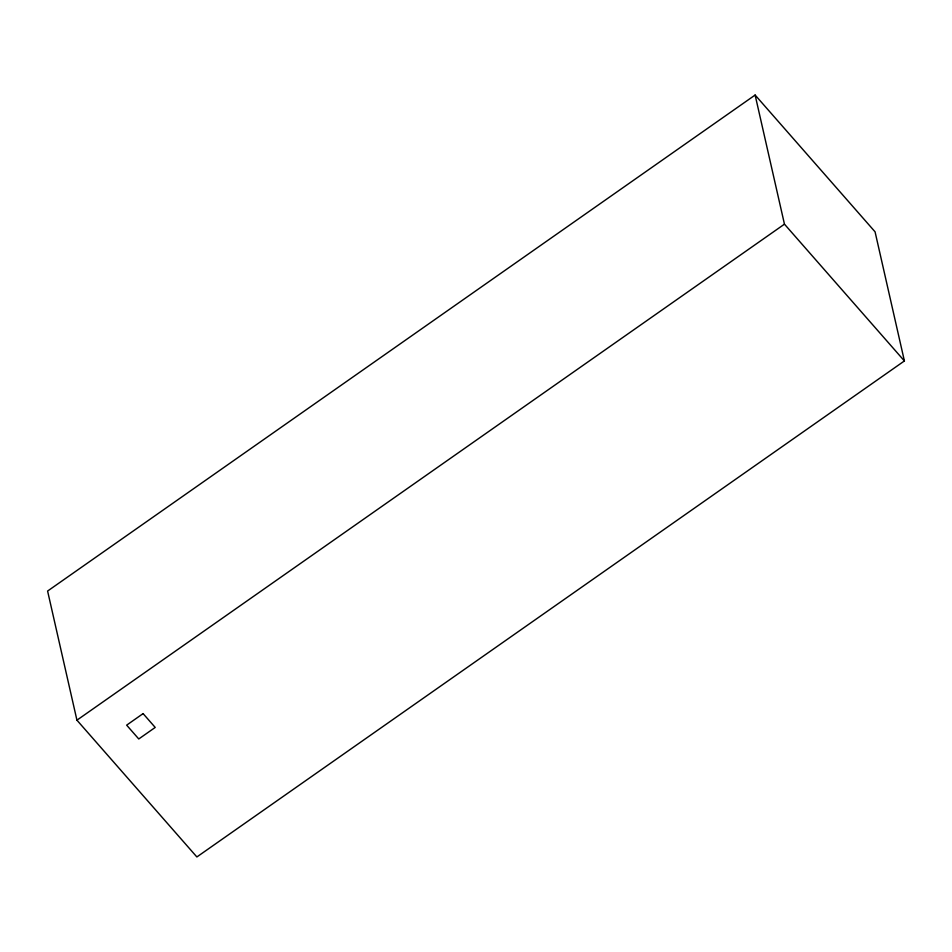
<?xml version="1.0" encoding="UTF-8"?>
<svg xmlns="http://www.w3.org/2000/svg" width="952" height="952" viewBox="0 0 952 952"><rect width="100%" height="100%" fill="white"/><g stroke="black" fill="none" stroke-linecap="round" stroke-linejoin="round"><path stroke-width="1.43" d="M755.126 95.045L47.6 591.049L76.934 720.176L196.874 856.955L904.4 360.951L875.067 231.824L755.126 95.045L784.46 224.16L904.4 360.951M76.934 720.176L784.46 224.16M143.097 713.607L126.652 725.15L138.766 738.966L155.212 727.435L143.097 713.607"/></g></svg>
